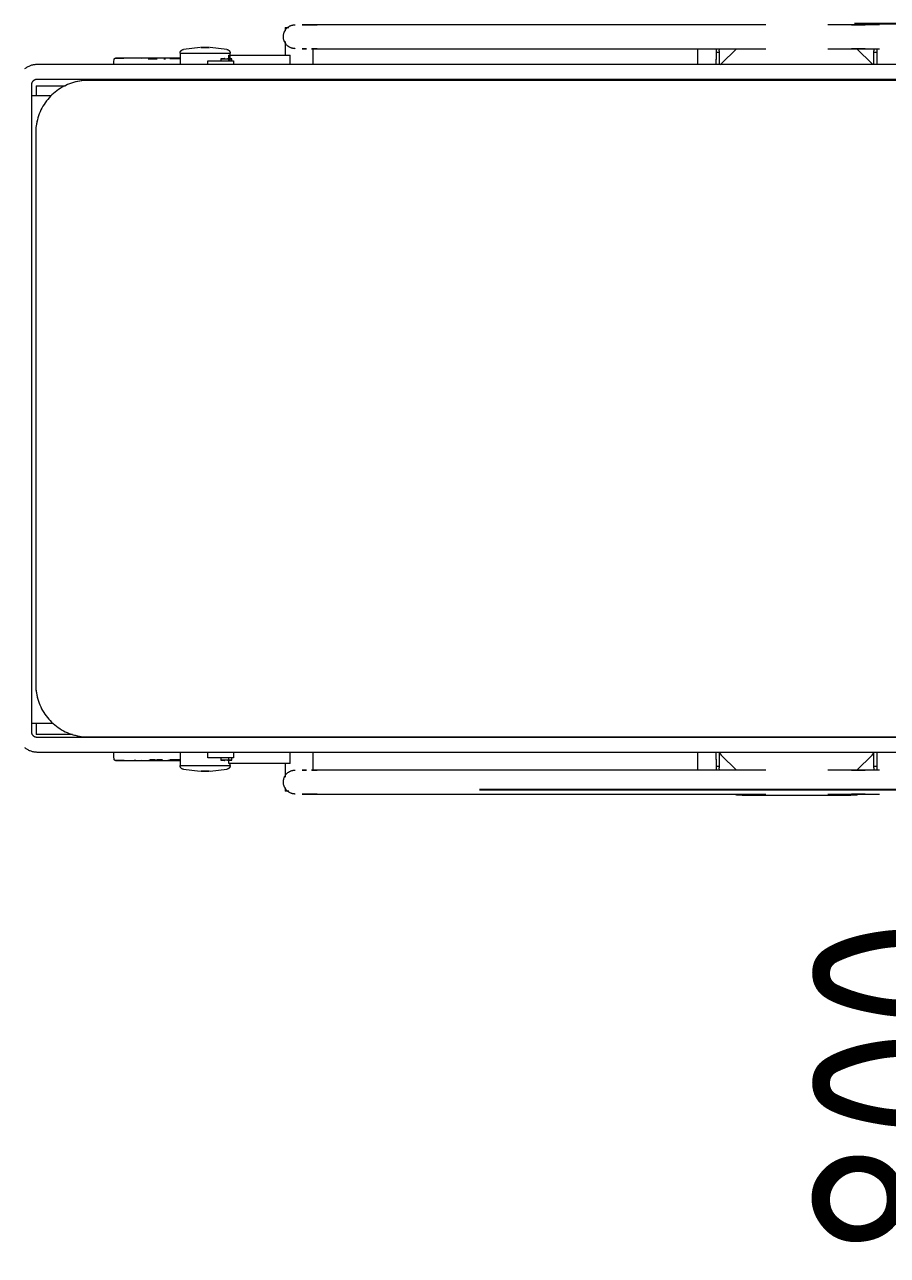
# Model space of a CAD drawing. Header units: millimetres. Extents: x -174154 to -170572, y -111302 to -109817.
# Drawn here: x -171745.95 to -171734.41, y -110599.42 to -110582.96 of the extents above; entities that cross this region are included whole.
import ezdxf

# ---------------------------------------------------------------- set-up
doc = ezdxf.new("R2010")
doc.units = ezdxf.units.MM
doc.linetypes.add('ACAD_ISO02W100', pattern=[15, 12, -3])
doc.layers.get('Defpoints').update_dxf_attribs({"color": 70})
for name, color, linetype, lineweight in [('!Подложка', 252, 'ACAD_ISO02W100', 25), ('Размеры', 7, 'Continuous', 9), ('Специальное оборудование', 7, 'Continuous', 18)]:
    doc.layers.add(name, color=color, linetype=linetype, lineweight=lineweight)
doc.styles.add('GOST Common', font='GOST Common.ttf', dxfattribs={"width": 0.9, "height": 250})
doc.dimstyles.new('ADSK_Проверочный', dxfattribs={"dimscale": 304.8, "dimtxt": 251.4287490705518, "dimasz": 0.4639107611548557, "dimexe": 0.4921259842519685, "dimexo": 0.4921259842519685, "dimgap": 0.1640419947506562, "dimtad": 1, "dimdec": 0, "dimdsep": 46, "dimtxsty": 'GOST Common', "dimblk1": 'OBLIQUE', "dimblk2": 'OBLIQUE', "dimsah": 1, "dimcen": 0.09, "dimazin": 0, "dimtfac": 1, "dimtdec": 4, "dimtix": 1, "dimtmove": 0, "dimatfit": 3, "dimfxl": 1, "dimtvp": 1, "dimtolj": 1, "dimtzin": 0, "dimarcsym": 2})

# ---------------------------------------------------------------- blocks, each defined once
blk = doc.blocks.new('Medical_All_ARJO_Enterprise-8000_Patient-Bed - Citadel-235586-В_АР_ПЭ_02 Этаж')
at = {"layer": 'Специальное оборудование'}
for p, q in [((-784.3059487952733, 510.5919744374369), (-784.3059487952776, 505.7002009607838)), ((-784.2419494709152, 510.5919744374445), (-784.1882436161899, 510.5919744374445)), ((-784.18824361619, 510.5919744374445), (-779.6014472363888, 510.5919744374445)), ((-741.3912284480075, 514.4575834274287), (-761.7204498810215, 514.4575834274287)), ((-761.7204498810215, 514.4575834274287), (-741.3900504403261, 514.4575834274287)), ((-141.6566232634773, 514.4575834274256), (-741.3900504403567, 514.4575834274256)), ((-42.15551620260671, 514.4575834274256), (-58.54771662901626, 514.4575834274256)), ((-8.849179640214588, 514.4575834274287), (-26.90117851167967, 514.4575834274287)), ((-26.70614084069408, 514.4575834274287), (-8.79374724120936, 514.4575834274287)), ((-897.9201035521262, 483.8392138481155), (-920.3982685182555, 481.3771038322815)), ((-891.3935029826055, 483.8392138481172), (-897.045704876135, 483.8392138481172)), ((-897.045704876135, 483.8392138481172), (-891.3935029826055, 483.8392138481172)), ((-891.3935029826055, 483.8392138481172), (-885.741301089076, 483.8392138481172)), ((-885.741301089076, 483.8392138481172), (-891.3935029826055, 483.8392138481172)), ((-862.3887374470205, 481.3771038322815), (-884.8669024131541, 483.8392138481155)), ((-784.3059487952776, 491.843466767156), (-784.3059487952776, 473.7633090515684)), ((-755.8434562922231, 482.4568927288051), (-761.7204498810215, 482.4568927288051)), ((-761.7204498810215, 482.4568927288051), (-755.9088193544021, 482.4568927288051)), ((-748.9340174764756, 482.4568927288051), (-741.3912284480076, 482.4568927288051)), ((-741.3900504403261, 482.4568927288051), (-748.8693771877979, 482.4568927288051)), ((-747.1008585822375, 460.7614294866004), (-747.1008585822375, 482.4568927288036)), ((-741.3900504403567, 482.4568927288036), (-141.6566232634773, 482.4568927288036)), ((-232.3223149980241, 475.2623252897304), (-232.3223149980241, 482.0734604891921)), ((-207.9221117669275, 482.0734604891923), (-207.9221117669275, 475.2623252897307)), ((-203.7400550813053, 479.6497309550338), (-203.7400550813053, 476.428091783063)), ((-180.8029750743967, 482.456892728799), (-201.2260808668493, 462.3709940836144)), ((-58.54771662901626, 482.4568927288036), (-42.15551620260671, 482.4568927288036)), ((-26.90117851167885, 482.4568927288051), (-8.849179640208924, 482.4568927288051)), ((-8.793747241204894, 482.4568927288051), (-26.70614084069401, 482.4568927288051)), ((0.5901870772608074, 462.3709940836137), (-19.8329187152087, 482.4568927288152)), ((3.104161291654634, 476.4280917830716), (3.104161291654634, 479.6497309550338)), ((7.286217977340927, 475.2623252897304), (7.286217977340927, 482.0734604891921)), ((7.47981330050809, 461.22956851988), (-1116.002062768397, 461.2295685198713)), ((-977.0014418856848, 468.7663987074069), (-977.0014418856854, 468.7663987074066)), ((-955.7398731842829, 468.7663987074069), (-967.4172022396127, 468.7663987074069)), ((-967.4172022396133, 468.7663987074066), (-955.7398731842835, 468.7663987074066)), ((-966.4230721944972, 469.6968793869028), (-966.4230721944972, 468.7663987073985)), ((-964.8489469343373, 469.6968793869028), (-962.1148955410517, 469.6968793869028)), ((-955.7241347982268, 468.7663987074066), (-955.7241347982269, 468.7663987074064)), ((-938.4733891487133, 469.6968793869025), (-955.1490452906825, 469.6968793869021)), ((-938.4733891487134, 469.6968793869023), (-954.9018006492552, 469.6968793869021)), ((-944.3950802476483, 468.7663987074066), (-946.6742358120255, 468.7663987074066)), ((-946.6742358120257, 468.7663987074064), (-944.3950802476485, 468.7663987074064)), ((-944.1942771412357, 468.7663987074069), (-946.4440535456629, 468.7663987074069)), ((-946.4440535456636, 468.7663987074066), (-944.1942771412364, 468.7663987074066)), ((-938.4733891487464, 469.6968793869028), (-935.5626166273461, 469.6968793869028)), ((-938.4733891487135, 469.6968793869021), (-924.6072207111755, 469.6968793869021)), ((-924.6072207111754, 469.6968793869025), (-938.4733891487133, 469.6968793869025)), ((-938.4733891487135, 469.6968793869021), (-924.5693274581116, 469.6968793869021)), ((-924.5693274581115, 469.6968793869023), (-938.4733891487134, 469.6968793869023)), ((-924.6072207111754, 468.7663987074069), (-938.4733891487133, 468.7663987074069)), ((-924.5693274581115, 468.7663987074066), (-938.4733891487134, 468.7663987074066)), ((-924.8594389900683, 476.4933884143808), (-924.8594389900683, 460.8720739960061)), ((-924.8594389900368, 476.4933884143836), (-908.1264711041575, 476.4933884143836)), ((-908.1264709933848, 476.4933884143836), (-891.3935032182783, 476.4933884143836)), ((-891.3935029798935, 476.4933884143836), (-874.6605353323991, 476.4933884143836)), ((-887.8918846901086, 466.0040140151984), (-870.2501949968703, 466.0040140151984)), ((-887.8918846901086, 460.8490638161372), (-887.8918846901086, 466.0040140151984)), ((-874.6605349454019, 476.4933884143836), (-862.4111526785169, 476.4933884143836)), ((-870.5431504302259, 468.9841568470038), (-870.5431504302259, 466.0040140151963)), ((-870.5431504301919, 468.9841568470008), (-855.8129009594348, 468.9841568470008)), ((-865.0842602458849, 468.9841568470008), (-870.5431504301919, 468.9841568470008)), ((-870.25019499687, 466.0040140151984), (-853.230321317446, 466.0040140151984)), ((-865.7785543120267, 469.6968793869028), (-865.6889094506569, 469.6968793869028)), ((-862.4111521022844, 476.4933884143836), (-857.9275674465197, 476.4933884143836)), ((-855.8129009594348, 468.9841568470008), (-861.2717911437417, 468.9841568470008)), ((-859.5972496980826, 473.7633090515685), (-815.1241431545966, 473.7633090515685)), ((-859.5972496980825, 466.0040140151972), (-859.5972496980825, 473.7633090515685)), ((-857.9275674465538, 466.0040140151963), (-857.9275674465538, 476.4933884143808)), ((-855.812900959468, 466.0040140151963), (-855.812900959468, 468.9841568470038)), ((-853.1774324314283, 460.8274560629095), (-853.1774324314283, 466.0040140151963)), ((-815.1241431545972, 473.7633090515685), (-809.8814798874056, 473.7633090515685)), ((-809.8814798874051, 473.7633090515685), (-777.7797898087586, 473.7633090515685)), ((-777.779789808759, 460.7805253597081), (-777.779789808759, 473.7633090515685)), ((-232.3223149980244, 472.4277652440405), (-232.3223149980244, 475.2623252897306)), ((-232.3223149980241, 463.2164739659447), (-232.3223149980241, 472.4277652440403)), ((-232.3223149980244, 460.9910493039006), (-232.3223149980244, 463.2164739659449)), ((-203.7400550813053, 477.3417164297149), (-207.9221117669628, 477.3417164297149)), ((-207.9221117669278, 475.2623252897306), (-207.9221117669278, 472.4277652440405)), ((-207.9221117669275, 472.4277652440405), (-207.9221117669275, 467.9815515870342)), ((-207.9221117669278, 462.07721185833), (-207.9221117669278, 468.4081224797379)), ((-203.7400550812759, 476.8009238390796), (-203.7400550812759, 470.4063280069524)), ((-203.7400550812759, 470.4063280069523), (-203.7400550812759, 462.0772118583301)), ((-201.2260808668493, 462.3709940836143), (-202.3925709061558, 461.0008788447277)), ((785.7819392196185, 461.22956851988), (1.733594831299217, 461.22956851988)), ((7.286217977307899, 477.3417164297236), (3.104161291658966, 477.3417164297236)), ((3.104161291688745, 470.4063280069522), (3.104161291688745, 476.8009238390797)), ((3.104161291688745, 462.07721185833), (3.104161291688745, 470.4063280069522)), ((7.286217977340656, 472.4277652440405), (7.286217977340656, 475.2623252897306)), ((7.286217977340927, 463.2164739659447), (7.286217977340927, 472.4277652440403)), ((7.286217977340656, 461.2295685198791), (7.286217977340656, 463.2164739659449)), ((-1123.245149187212, -431.5273510217726), (-1123.245149187208, 434.4726549386943)), ((-1117.320968282535, 432.7499866485527), (-1117.320968282535, 419.4726645946412)), ((-1117.320968282499, 432.7499866485609), (-1104.976325260351, 432.7499866485609)), ((-1116.002062768397, 441.7157413575096), (7.47981330050809, 441.7157413575096)), ((-1104.976325260351, 432.7499866485609), (-1080.48007701035, 432.7499866485609)), ((-1080.48007701035, 432.7499866485609), (-1077.953612265585, 432.7499866485609)), ((-88.81389784000937, 440.0618254533265), (-1047.989697186748, 440.0618254533265)), ((-1004.473384856255, 441.9542605734912), (-1004.473384856255, 440.0618254533265)), ((-924.8594389900683, 441.9542605734912), (-924.8594389900683, 440.0618254533265)), ((-887.8918846901086, 439.783112257267), (-887.8918846901086, 441.9542605734918)), ((-853.1774324314283, 439.7831122572589), (-853.1774324314283, 441.9542605734912)), ((-207.9221117669278, 440.0192542674079), (-207.9221117669278, 442.0296479477686)), ((-203.7400550812759, 442.0268436681424), (-203.7400550812759, 440.0203092367436)), ((1.733594831299217, 441.7157413575096), (785.7819392196185, 441.7157413575096)), ((3.104161291688745, 440.0493635478129), (3.104161291688745, 441.6347776396452)), ((7.286217977340656, 441.6347776396453), (7.286217977340656, 439.9683039231308)), ((-1097.545912405534, 419.4726645946503), (-1123.249280579682, 419.4726645946503)), ((-1117.98969718675, 370.0618254533164), (-1117.98969718675, -368.1182834874675)), ((-1123.24514918718, -419.4726645946502), (-1095.067204302857, -419.4726645946502)), ((-1117.320968282531, -419.4726645946586), (-1117.320968282531, -434.8968863487328)), ((-1104.976325260351, -434.8968863487249), (-1117.320968282499, -434.8968863487249)), ((7.47981330050809, -438.7704374405878), (-1116.002062768401, -438.7704374405878)), ((-1080.48007701035, -434.8968863487249), (-1104.976325260351, -434.8968863487249)), ((-1068.556067498939, -434.8968863487249), (-1080.48007701035, -434.8968863487249)), ((-1047.989697186753, -438.1182834874689), (-88.81389784001371, -438.1182834874689)), ((-887.8918846901078, -439.1509421443287), (-887.8918846901078, -437.7026018587086)), ((-853.1774324314283, -439.1725498975583), (-853.1774324314283, -437.6729026139519)), ((3.104161291658966, -438.3537205085848), (-203.7400550813053, -438.3537205085935)), ((785.7819392196185, -438.7704374405878), (1.733594831299217, -438.7704374405878)), ((-1116.002062768401, -458.2842646029496), (7.47981330050809, -458.2842646029496)), ((-924.8594389900683, -458.0457453869679), (-924.8594389900683, -476.4934019171188)), ((-887.8918846901078, -466.0040140151984), (-887.8918846901078, -458.0457453869657)), ((-853.1774324314283, -466.0040140151963), (-853.1774324314283, -458.0457453869679)), ((-777.779789808759, -473.7633090515685), (-777.779789808759, -458.0457453869718)), ((-747.1008585822418, -482.4568927288122), (-747.1008585822375, -458.0457453869766)), ((-232.3223149980244, -463.2164739659449), (-232.3223149980244, -457.8964823315356)), ((-207.9221117669278, -468.408122479738), (-207.9221117669278, -458.1173545283132)), ((-203.7400550812759, -458.1173545283131), (-203.7400550812759, -470.4063280069522)), ((1.733594831299217, -458.2842646029496), (785.7819392196185, -458.2842646029496)), ((3.104161291688745, -470.4063280069523), (3.104161291688745, -458.290562742515)), ((7.286217977340656, -463.2164739659449), (7.286217977340656, -458.2842646029504)), ((-984.2424296488765, -469.6968793869028), (-986.4691566013737, -469.6968793869028)), ((-977.0014418856739, -468.766398707406), (-977.0014418856745, -468.7663987074064)), ((-966.4230721944972, -468.7663987074072), (-966.4230721944972, -469.6968793869028)), ((-957.9779692888826, -468.766398707406), (-965.2045003848573, -468.766398707406)), ((-965.2045003848579, -468.7663987074064), (-957.9779692888833, -468.7663987074064)), ((-958.6344733660579, -468.7663987074062), (-965.0551173377587, -468.7663987074063)), ((-965.0551173377588, -468.7663987074063), (-958.6344733660582, -468.7663987074063)), ((-961.3702870195477, -469.6968793869028), (-964.1149803147555, -469.6968793869028)), ((-948.5841199638787, -468.766398707406), (-956.2963392429685, -468.766398707406)), ((-948.7968963567272, -468.7663987074062), (-954.9018006492546, -468.7663987074062)), ((-938.4733891487464, -469.6968793869028), (-941.3841616701468, -469.6968793869028)), ((-924.4432083734636, -468.7663987074062), (-938.4733891487134, -468.7663987074062)), ((-924.4705962644282, -468.766398707406), (-938.4733891487133, -468.766398707406)), ((-938.4733891487134, -469.6968793869019), (-938.4733891487136, -469.696879386902)), ((-924.4583754541086, -469.6968793869019), (-938.4733891487134, -469.6968793869019)), ((-938.4733891487133, -469.6968793869016), (-938.473389148714, -469.696879386902)), ((-924.4870451771308, -469.6968793869016), (-938.4733891487133, -469.6968793869016)), ((-924.8594387543641, -476.4934019171154), (-921.5452694999507, -476.4934019171154)), ((-921.5452692481808, -476.4934019171154), (-917.5582253283445, -476.4934019171153)), ((-917.5582251592182, -476.4934019171153), (-912.2591727474351, -476.4934019171153)), ((-912.2591726459552, -476.4934019171153), (-891.3935029826058, -476.4934019171153)), ((-891.3935029826055, -476.4934019212277), (-857.9275672109187, -476.4934019212278)), ((-870.2501949968703, -466.0040140151984), (-887.8918846901086, -466.0040140151984)), ((-870.5431504302259, -466.0040140151963), (-870.5431504302259, -468.9841568470038)), ((-870.5431504301919, -468.9841568470008), (-865.084260245885, -468.9841568470008)), ((-855.8129009594348, -468.9841568470008), (-870.5431504301919, -468.9841568470008)), ((-853.230321317446, -466.0040140151984), (-870.2501949968699, -466.0040140151984)), ((-865.7785543120224, -469.6968793869028), (-865.6889094506569, -469.6968793869028)), ((-861.2717911437419, -468.9841568470008), (-855.8129009594348, -468.9841568470008)), ((-859.5972496980828, -473.7633090515685), (-859.5972496980828, -466.0040140151972)), ((-815.1241431545966, -473.7633090515685), (-859.5972496980826, -473.7633090515685)), ((-857.927567210847, -476.4934019171154), (-859.067891319732, -476.4934019171154)), ((-857.9275674465538, -476.4934019171188), (-857.9275674465538, -473.7633090515684)), ((-855.812900959468, -468.9841568470038), (-855.812900959468, -466.0040140151963)), ((-809.8814798874051, -473.7633090515685), (-815.1241431545966, -473.7633090515685)), ((-777.7797898087587, -473.7633090515685), (-809.8814798874051, -473.7633090515685)), ((-784.3059487952776, -473.7633090515684), (-784.3059487952776, -491.8434667671646)), ((-232.3223149980241, -472.4277652440405), (-232.3223149980241, -463.2164739659448)), ((-232.3223149980244, -475.2623252897306), (-232.3223149980244, -472.4277652440405)), ((-232.3223149980241, -482.0734604891923), (-232.3223149980241, -475.2623252897307)), ((-207.9221117669275, -467.9815515870341), (-207.9221117669275, -472.4277652440403)), ((-207.9221117669278, -472.4277652440405), (-207.9221117669278, -475.2623252897306)), ((-207.9221117669275, -475.2623252897304), (-207.9221117669275, -482.0734604891921)), ((-207.9221117669628, -477.3417164297322), (-203.7400550813053, -477.3417164297322)), ((-203.7400550812759, -470.4063280069522), (-203.7400550812759, -476.8009238390797)), ((-203.7400550813096, -476.4280917830803), (-203.7400550813096, -479.6497309550425)), ((-201.2260808668493, -462.3709940836144), (-180.8029750743882, -482.4568927288073)), ((-19.8329187152039, -482.4568927288105), (0.5901870772608074, -462.3709940836137)), ((3.104161291688745, -476.8009238390796), (3.104161291688745, -470.4063280069524)), ((3.104161291654634, -479.6497309550338), (3.104161291654634, -476.4280917830716)), ((3.104161291658966, -477.3417164297322), (7.286217977307899, -477.3417164297322)), ((7.286217977340927, -472.4277652440405), (7.286217977340927, -463.2164739659448)), ((7.286217977340656, -475.2623252897306), (7.286217977340656, -472.4277652440405)), ((7.286217977340927, -482.0734604891923), (7.286217977340927, -475.2623252897307)), ((-920.3982685182598, -481.3771038322815), (-897.9201035521262, -483.8392138481242)), ((-891.3935029826055, -483.8392138481172), (-897.0457048761352, -483.8392138481172)), ((-897.0457048761352, -483.8392138481172), (-891.3935029826055, -483.8392138481172)), ((-891.3935029826055, -483.8392138481172), (-885.7413010890757, -483.8392138481172)), ((-885.7413010890757, -483.8392138481172), (-891.3935029826055, -483.8392138481172)), ((-884.8669024131541, -483.8392138481242), (-862.3887374470205, -481.3771038322815)), ((-755.908819354402, -482.4568927288051), (-761.7204498810215, -482.4568927288051)), ((-761.7204498810215, -482.4568927288051), (-755.8434562922189, -482.4568927288051)), ((-741.3912284480074, -482.4568927288051), (-748.9340174764731, -482.4568927288051)), ((-748.8693771877938, -482.4568927288051), (-741.3900504403219, -482.4568927288051)), ((-141.6566232634773, -482.4568927288122), (-741.3900504403567, -482.4568927288122)), ((-42.15551620260671, -482.4568927288122), (-58.54771662901626, -482.4568927288122)), ((-8.849179640212515, -482.4568927288051), (-26.90117851167834, -482.4568927288051)), ((-26.70614084069408, -482.4568927288051), (-8.793747241209225, -482.4568927288051)), ((-784.3059487952776, -505.7002009607838), (-784.3059487952776, -510.5919744374543)), ((-784.1882436161899, -510.5919744374445), (-784.2419494709152, -510.5919744374445)), ((-779.6014472363887, -510.5919744374445), (-784.18824361619, -510.5919744374445)), ((-741.3900504403219, -514.4575834274287), (-761.7204498810215, -514.4575834274287)), ((-761.7204498810215, -514.4575834274287), (-741.3912284480033, -514.4575834274287)), ((-741.3900504403567, -514.4575834274256), (-141.6566232634773, -514.4575834274256)), ((-177.583756780616, -515.9550463456553), (-180.3008005576133, -515.9550463456553)), ((-172.9221117669278, -515.9550463456553), (-177.5837567806161, -515.9550463456553)), ((-172.9221117669278, -514.8064161324413), (-172.9221117669278, -515.9550463456552)), ((-172.9221117669578, -515.9550463456633), (-27.71378202269281, -515.9550463456546)), ((-58.54771662901626, -514.4575834274256), (-42.15551620260671, -514.4575834274256)), ((-27.71378202266032, -515.9550463456552), (-27.71378202266032, -514.8064161324413)), ((-23.05213700897236, -515.9550463456553), (-27.71378202266041, -515.9550463456553)), ((-26.90117851168429, -514.4575834274287), (-8.849179640214626, -514.4575834274287)), ((-8.793747241209225, -514.4575834274287), (-26.70614084069827, -514.4575834274287)), ((-20.33509323197536, -515.9550463456553), (-23.05213700897238, -515.9550463456553))]:
    blk.add_line(p, q, dxfattribs=at)
at = {"layer": 'Специальное оборудование', "flags": 128}
for points in [[(-770.7531145745531, 482.4568927288036), (-771.392957731825, 482.4696912984672), (-772.0317772765436, 482.5080665324938), (-772.6685512337017, 482.5719570386758), (-773.3022609008123, 482.6612606058345), (-773.9318924775879, 482.7758343673333), (-774.5564386878256, 482.9154950295798), (-775.1749003908117, 483.0800191653008), (-775.7862881797514, 483.2691435709928), (-776.3896239646169, 483.4825656879401), (-776.9839425368474, 483.7199440862832), (-777.5682931135088, 483.9808990112334), (-778.141740858332, 484.2650129905622), (-778.7033683772653, 484.5718315025215), (-779.2522771860756, 484.9008637029245), (-779.7875891477634, 485.2515832104757), (-780.3084478773833, 485.6234289487471), (-780.8140201120842, 486.0158060438929), (-781.3034970441391, 486.4280867762729), (-781.7760956148684, 486.8596115846432), (-782.2310597673737, 487.3096901213792), (-782.6676616560744, 487.7776023568275), (-783.0852028110761, 488.262599731225), (-783.4830152556067, 488.763906352246), (-783.8604625746117, 489.2807202362278), (-784.2169409329005, 489.812214591195), (-784.5518800411502, 490.3575391395689), (-784.8647440682303, 490.9158214784041), (-785.155032498443, 491.4861684750575), (-785.4222809322218, 492.0676676959748), (-785.6660618290865, 492.6593888664908), (-785.8859851915988, 493.2603853589226), (-786.0816991892938, 493.8696957071026), (-786.2528907215365, 494.4863451444565), (-786.3992859183829, 495.1093471634189), (-786.5206505787552, 495.7377050936731), (-786.6167905450753, 496.3704136965645), (-786.6875520139175, 497.006460773306), (-786.7328217820229, 497.6448287842449), (-786.7525274274155, 498.2844964767505), (-786.7466374252732, 498.9244405189746), (-786.7151611983376, 499.5636371369475), (-786.6581491018533, 500.2010637524443), (-786.5756923430246, 500.8357006188774), (-786.4679228350705, 501.4665324526048), (-786.3350129862131, 502.092550057292), (-786.1771754238544, 502.7127519383021), (-785.9946626544294, 503.3261459049315), (-785.787766659433, 503.9317506576687), (-785.556818428322, 504.528597358126), (-785.3021874290025, 505.1157311788907), (-785.0242810167483, 505.6922128310957), (-784.723543782541, 506.2571200670754), (-784.400456841803, 506.809549155759), (-784.0555370647179, 507.3486163284362), (-783.6893362493443, 507.8734591926535), (-783.3024402388663, 508.3832381117689), (-782.8954679843731, 508.8771375482702), (-782.4690705546583, 509.3543673684051), (-782.0239300946449, 509.8141641062767), (-781.5607587341158, 510.2557921851875), (-781.0802974484325, 510.6785450944132), (-780.5833148731691, 511.0817465194904), (-780.0706060744251, 511.4647514241395), (-779.5429912769072, 511.82694708222), (-779.0013145517369, 512.1677540579591), (-778.4464424661284, 512.4866271328766), (-777.8792626970451, 512.7830561780834), (-777.3006826111374, 513.0565669703459), (-776.7116278131018, 513.3067219507356), (-776.1130406649695, 513.533120924645), (-775.5058787784857, 513.735401702023), (-774.891113483144, 513.9132406767689), (-774.269728272271, 514.0663533444642), (-773.6427172296557, 514.1944947574978), (-773.0110834392073, 514.2974599169505), (-772.37583738025, 514.3750841005226), (-771.7379953109628, 514.4272431260858), (-771.0985776425972, 514.4538535503334), (-770.7531145745531, 514.4575834274256)], [(10.51429136053446, 514.4575834274256), (7.310514254665316, 514.4575834274256), (4.118442960205584, 514.4575834274256), (0.9431841102854719, 514.4575834274256), (-2.210182558292206, 514.4575834274256), (-5.336612331523691, 514.4575834274256), (-8.431103588726364, 514.4575834274256), (-11.48870580400424, 514.4575834274256), (-14.5045274660609, 514.4575834274256), (-17.47374390358652, 514.4575834274256), (-20.39160500367914, 514.4575834274256), (-23.25344281102069, 514.4575834274256), (-26.05467899561464, 514.4575834274256), (-28.79083217712162, 514.4575834274256), (-31.45752509414151, 514.4575834274256), (-34.05049160686833, 514.4575834274256), (-36.56558352202053, 514.4575834274256), (-38.99877722905793, 514.4575834274256), (-41.34618013710347, 514.4575834274256), (-42.15551620260239, 514.4575834274256)], [(-924.8594389900683, 476.4933884143895), (-924.8519511217079, 476.6932348523781), (-924.8364775168477, 476.8926219996633), (-924.8130429299558, 477.0912308793494), (-924.7816848513694, 477.2887437595867), (-924.7424534473295, 477.4848446618953), (-924.6954114797104, 477.6792198666734), (-924.6406342056247, 477.8715584150673), (-924.5782092570306, 478.061552606406), (-924.5082365005261, 478.248898490533), (-924.4308278775959, 478.4332963539878), (-924.3461072255141, 478.6144511995169), (-924.25421007927, 478.7920732180391), (-924.1552834546792, 478.9658782521992), (-924.0494856132401, 479.1355882510164), (-923.9369858089349, 479.3009317147003), (-923.8179640174465, 479.4616441289754), (-923.6926106482555, 479.6174683882661), (-923.561126240016, 479.768155207004), (-923.423721139716, 479.9134635184005), (-923.2806151662246, 480.0531608601894), (-923.1320372585568, 480.1870237463976), (-922.9782251096816, 480.3148380249769), (-922.8194247862149, 480.4363992203362), (-922.6558903348059, 480.5515128605151), (-922.4878833756896, 480.6599947882262), (-922.3156726841587, 480.7616714555169), (-922.1395337605868, 480.8563802014417), (-921.9597483896719, 480.9439695121849), (-921.7766041896601, 481.0242992635531), (-921.5903941522054, 481.0972409450595), (-921.4014161736388, 481.162677865591), (-921.2099725784173, 481.220505340016), (-921.0163696354493, 481.2706308567259), (-920.8209170681497, 481.3129742255982), (-920.6239275589242, 481.3474677062422), (-920.4257162489753, 481.3740561164768), (-920.3982685182727, 481.3771038322815)], [(-862.3887374470032, 481.3771038322815), (-862.1903823056698, 481.3516106006737), (-861.9932052846468, 481.3182056709033), (-861.797521825113, 481.2769424837364), (-861.6036449788572, 481.2278870514465), (-861.4118849074744, 481.1711178522729), (-861.2225483861697, 481.1067257048353), (-861.0359383129945, 481.034813622812), (-860.8523532242506, 480.9554966502234), (-860.6720868169234, 480.8689016772752), (-860.4954274788053, 480.7751672374635), (-860.3226578271499, 480.6744432858992), (-860.1540542565499, 480.5668909594052), (-859.9898864967543, 480.4526823187852), (-859.8304171811457, 480.3320000734897), (-859.6759014266231, 480.2050372893461), (-859.5265864254253, 480.0719970797589), (-859.3827110497031, 479.93309228066), (-859.2445054693706, 479.7885451101062), (-859.1121907838657, 479.6385868127271), (-858.9859786684685, 479.4834572898173), (-858.8660710356322, 479.3234047155249), (-858.7526597119939, 479.1586851398122), (-858.645926131478, 478.9895620788714), (-858.5460410450432, 478.8163060935261), (-858.4531642475283, 478.6391943563784), (-858.3674443219865, 478.4585102084491), (-858.2890184020137, 478.2745427058107), (-858.218011952355, 478.0875861572301), (-858.1545385681852, 477.8979396532852), (-858.0986997933768, 477.7059065879631), (-858.050584958053, 477.5117941731806), (-858.0102710356883, 477.3159129473966), (-857.9778225199603, 477.118576278792), (-857.9532913215788, 476.9200998639202), (-857.936716685221, 476.7208012227353), (-857.9281251267638, 476.5209991905288), (-857.9275669752077, 476.4933884143808)], [(-42.15551620260671, 482.4568927288036), (-39.83937586099218, 482.4568927288036), (-37.43609994189919, 482.4568927288036), (-34.94953317411441, 482.4568927288036), (-32.38365353403477, 482.4568927288036), (-29.74256588171797, 482.4568927288036), (-27.03049539401666, 482.4568927288036), (-24.2517808051573, 482.4568927288036), (-21.41086746572205, 482.4568927288036), (-18.51230023103157, 482.4568927288036), (-15.56071619032893, 482.4568927288036), (-12.56083724844243, 482.4568927288036), (-9.517462571734848, 482.4568927288036), (-6.43546091047582, 482.4568927288036), (-3.319762809856582, 482.4568927288036), (-0.1753527222038656, 482.4568927288036), (2.992738967119362, 482.4568927288036), (6.179443987235891, 482.4568927288036), (9.379664289903815, 482.4568927288036), (10.51429136053013, 482.4568927288036)], [(-1116.002062768397, 461.2295685198713), (-1117.072053927397, 461.2081658429275), (-1118.140333328796, 461.1439920518088), (-1119.205191953441, 461.0371498108781), (-1120.264926254679, 460.8878100449596), (-1121.317840883714, 460.6962116657978), (-1122.362251401725, 460.462661189927), (-1123.396486974696, 460.1875322482968), (-1124.418893046331, 459.8712649885209), (-1125.427833985015, 459.5143653707449), (-1126.421695700477, 459.1174043582248), (-1127.398888225983, 458.6810170038981), (-1128.357848261947, 458.2059014344469), (-1129.29704167689, 457.6928177334196), (-1130.214965961682, 457.1425867252927), (-1131.110152633293, 456.5560886623082), (-1131.981169584007, 455.9342618162349), (-1132.826623372508, 455.2781009773937)], [(-1013.448470780575, 460.9272155815187), (-1013.47281862536, 462.4394182025862), (-1013.401127590022, 465.438412096104), (-1013.256322613611, 467.8489315748463)], [(-1013.256322613611, 467.8489315748463), (-1013.248646991229, 467.9285571456988), (-1013.237793334968, 468.0078120815573), (-1013.223779008357, 468.0865695914239), (-1013.206626431333, 468.1647036801131), (-1013.186363044353, 468.2420893497167), (-1013.163021264524, 468.3186027996827), (-1013.136638433703, 468.3941216248247), (-1013.107256758798, 468.4685250111125), (-1013.074923244222, 468.5416939290201), (-1013.039689616701, 468.6135113238768), (-1013.001612242517, 468.6838623031684), (-1012.960752037349, 468.7526343203472), (-1012.917174368811, 468.8197173548307), (-1012.870948951878, 468.8850040881106), (-1012.822149737347, 468.9483900753131), (-1012.770854793562, 469.0097739123856), (-1012.717146181481, 469.0690573982924), (-1012.66110982344, 469.1261456920909), (-1012.602835365642, 469.1809474646982), (-1012.5424160348, 469.2333750449653), (-1012.479948488951, 469.2833445599469), (-1012.415532662839, 469.3307760690824), (-1012.349271608052, 469.375593692069), (-1012.281271328134, 469.4177257302729), (-1012.211640609029, 469.4571047814354), (-1012.140490845042, 469.4936678474481), (-1012.067935860611, 469.527356435216), (-1011.994091728234, 469.5581166501994), (-1011.919076582767, 469.5858992825932), (-1011.84301043244, 469.6106598861162), (-1011.766014966882, 469.6323588491161), (-1011.688213362391, 469.6509614578355), (-1011.609730084952, 469.6664379521058), (-1011.530690691067, 469.6787635728109), (-1011.451221626892, 469.6879186015989), (-1011.371450025993, 469.6938883923801), (-1011.291503505906, 469.6966633947513), (-1011.262110956803, 469.6968793869028)], [(-938.4733891487464, 469.6968793869028), (-941.3841616701468, 469.6968793869028), (-944.2902775764469, 469.6968793869028), (-947.1870877021307, 469.6968793869028), (-950.0699577689484, 469.6968793869028), (-952.9342757997829, 469.6968793869028), (-955.7754594967961, 469.6968793869028), (-958.5889635721616, 469.6968793869028), (-961.3702870195477, 469.6968793869028), (-964.1149803147555, 469.6968793869028), (-966.8186525340063, 469.6968793869028), (-969.4769783785094, 469.6968793869028), (-972.0857050939915, 469.6968793869028), (-974.6406592742039, 469.6968793869028), (-977.1377535374871, 469.6968793869028), (-979.5729930657113, 469.6968793869028), (-981.9424819951159, 469.6968793869028), (-984.2424296488722, 469.6968793869028), (-986.4691566013737, 469.6968793869028), (-988.6191005645023, 469.6968793869028), (-990.6888220865457, 469.6968793869028), (-992.6750100545876, 469.6968793869028), (-994.5744869915775, 469.6968793869028), (-996.3842141396121, 469.6968793869028), (-998.1012963213115, 469.6968793869028), (-999.7229865714797, 469.6968793869028), (-1001.246690531653, 469.6968793869028), (-1002.669970600535, 469.6968793869028), (-1003.990549833642, 469.6968793869028), (-1005.206315585892, 469.6968793869028), (-1006.315322891449, 469.6968793869028), (-1007.315797575186, 469.6968793869028), (-1008.206139091041, 469.6968793869028), (-1008.984923082518, 469.6968793869028), (-1009.650903661356, 469.6968793869028), (-1010.203015400702, 469.6968793869028), (-1010.640375039546, 469.6968793869028), (-1010.962282895771, 469.6968793869028), (-1011.168223985466, 469.6968793869028), (-1011.257868846836, 469.6968793869028), (-1011.262110956803, 469.6968793869028)], [(-1011.262110956803, 469.6968793869028), (-1011.203887743075, 469.6968793869028), (-1011.029311246603, 469.6968793869028), (-1010.738660752546, 469.6968793869028), (-1010.332401239698, 469.6968793869028), (-1009.811182636604, 469.6968793869028), (-1009.175838781851, 469.6968793869028), (-1008.427386090068, 469.6968793869028), (-1007.567021925905, 469.6968793869028), (-1006.596122688483, 469.6968793869028), (-1005.516241609474, 469.6968793869028), (-1004.329106268239, 469.6968793869028), (-1003.036615828087, 469.6968793869028), (-1001.640837998, 469.6968793869028), (-1000.144005724755, 469.6968793869028)], [(-924.8594389900683, 469.6968793869028), (-926.1016980676707, 469.6968793869028), (-928.9800140962291, 469.6968793869028), (-931.8735174997283, 469.6968793869028), (-934.7775792899711, 469.6968793869028), (-937.6875535875837, 469.6968793869028), (-938.4733891487464, 469.6968793869028)], [(-865.6046886723143, 469.6952796002242), (-865.5248379527504, 469.690482799506), (-865.4452429261102, 469.682496658603)], [(-1123.245149187212, 434.4726549386943), (-1123.239355490633, 434.7623011420354), (-1123.221983669568, 435.0514839732428), (-1123.193061515234, 435.3397408014707), (-1123.152635296897, 435.6266104772957), (-1123.100769687896, 435.9116340704101), (-1123.037547662127, 436.194355603883), (-1122.963070361352, 436.4743227835715), (-1122.877456933371, 436.7510877217009), (-1122.780844341389, 437.0242076534284), (-1122.673387144958, 437.2932456451071), (-1122.555257252667, 437.557771293351), (-1122.426643647136, 437.8173614135471), (-1122.287752082704, 438.0716007168822), (-1122.13880475625, 438.3200824747115), (-1121.980039951713, 438.5624091692231), (-1121.811711658919, 438.7981931294023), (-1121.634089167222, 439.0270571512102), (-1121.447456634725, 439.2486351010276), (-1121.252112633661, 439.4625725013986), (-1121.04836967277, 439.6685270981419), (-1120.836553697311, 439.8661694078129), (-1120.617003567674, 440.0551832448963), (-1120.390070517225, 440.2352662275651), (-1120.156117590441, 440.4061302614626), (-1119.915519062086, 440.5675020005789), (-1119.668659838491, 440.719123284574), (-1119.41593484175, 440.8607515517045), (-1119.157748377943, 440.9921602269932), (-1118.894513490338, 441.113139084565), (-1118.626651298598, 441.2234945840627), (-1118.354590325099, 441.3230501802441), (-1118.078765809347, 441.4116466053669), (-1117.799619011745, 441.4891421240613), (-1117.517596507606, 441.5554127600307), (-1117.233149472784, 441.6103524943978), (-1116.946732961848, 441.653873435299), (-1116.658805180128, 441.6859059585187), (-1116.369826750642, 441.7063988188517), (-1116.080259977238, 441.7153192320968), (-1116.002062768397, 441.7157413575096)], [(-1047.989697186748, 440.0618254533265), (-1050.788950579814, 440.0058329196025), (-1053.583725764592, 439.8379448945076), (-1056.369551696973, 439.5584299630918), (-1059.141971649748, 439.1677352896186), (-1061.896550342405, 438.6664859022143), (-1064.628881036648, 438.0554836929743), (-1067.334592586238, 437.3357061350862), (-1070.009356429876, 436.5083047190918), (-1072.648893516005, 435.5746031107738), (-1075.248981148352, 434.5360950335187), (-1077.805459741372, 433.3944418787146), (-1080.314239474652, 432.1514700478667), (-1082.77130683581, 430.8091680307537), (-1085.172731041214, 429.3696832242582), (-1087.514670324403, 427.8353184970012), (-1089.793378082117, 426.2085285052207), (-1092.005208868044, 424.4919157658789), (-1094.146624224754, 422.6882264931858), (-1096.214198344487, 420.8003462051821), (-1098.204623549719, 418.8312951076235), (-1100.114715584707, 416.7842232622107), (-1101.941418709675, 414.66240554722), (-1103.681810589294, 412.4692364183582), (-1105.333106967817, 410.2082244783923), (-1106.892666123302, 407.8829868640854), (-1108.357993093784, 405.4972434596068), (-1109.726743668695, 403.0548109454832), (-1110.996728139101, 400.5595966926928), (-1112.165914800774, 398.0155925117583), (-1113.232433204457, 395.4268682666808), (-1114.194577148221, 392.7975653640323), (-1115.050807406997, 390.1318901275503), (-1115.799754195033, 387.4341070689848), (-1116.440219357222, 384.7085320657233), (-1116.971178285942, 381.9595254563349), (-1117.391781560168, 379.1914850649918), (-1117.701356304387, 376.4088391658208), (-1117.899407265043, 373.6160393986748), (-1117.985617602847, 370.8175536474011), (-1117.98969718675, 370.0618254533164)], [(42.34250752890325, 440.0618254533265), (27.82746932514156, 440.0618254533265), (13.12582981607591, 440.0618254533265), (-1.738891511257714, 440.0618254533265), (-16.7429142737016, 440.0618254533265), (-31.86223523553288, 440.0618254533265), (-47.07266670849119, 440.0618254533265), (-62.3498752469441, 440.0618254533265), (-77.66942057617634, 440.0618254533265), (-88.81389784000937, 440.0618254533265)], [(-1117.98969718675, -368.1182834874675), (-1117.933704653017, -370.9175368805377), (-1117.765816627931, -373.7123120653155), (-1117.486301696519, -376.4981379976968), (-1117.095607023042, -379.2705579504672), (-1116.594357635638, -382.025136643124), (-1115.983355426389, -384.7574673373677), (-1115.263577868505, -387.4631788869568), (-1114.436176452519, -390.1379427305952), (-1113.502474844206, -392.7774798167287), (-1112.463966766951, -395.3775674490759), (-1111.322313612146, -397.9340460420908), (-1110.079341781299, -400.4428257753713), (-1108.737039764186, -402.8998931365334), (-1107.29755495769, -405.3013173419286), (-1105.763190230424, -407.6432566251223), (-1104.136400238648, -409.9219643828401), (-1102.419787499315, -412.1337951687674), (-1100.616098226613, -414.2752105254733), (-1098.728217938614, -416.3427846452153), (-1096.759166841051, -418.333209850443), (-1094.712094995643, -420.243301885431), (-1092.590277280652, -422.0700050103987), (-1090.39710815179, -423.8103968900136), (-1088.136096211824, -425.461693268545), (-1085.810858597522, -427.0212524240254), (-1083.425115193043, -428.4865793945077), (-1080.982682678911, -429.8553299694184), (-1078.48746842612, -431.1253144398204), (-1075.94346424519, -432.2945011014978), (-1073.354740000117, -433.3610195051762), (-1070.725437097464, -434.3231634489357), (-1068.059761860987, -435.1793937077204), (-1065.361978802417, -435.9283404957345), (-1062.636403799151, -436.5688056579322), (-1059.887397189767, -437.0997645866485), (-1057.119356798419, -437.5203678608784), (-1054.336710899253, -437.829942605102), (-1051.543911132102, -438.0279935657583), (-1048.745425380829, -438.1142039035659), (-1047.989697186753, -438.1182834874689)], [(-1133.050260871872, -452.1499445981235), (-1132.211940345445, -452.8151948141349), (-1131.347687472822, -453.4463890212387), (-1130.458884874225, -454.0425174433505), (-1129.546954444219, -454.6026264021704), (-1128.613355076954, -455.1258198428471), (-1127.659580332259, -455.6112607674694), (-1126.68715604627, -456.058172574139), (-1125.697637890403, -456.4658402992794), (-1124.692608882616, -456.8336117615158), (-1123.673676854931, -457.1608986049357), (-1122.64247188123, -457.4471772404291), (-1121.600643669498, -457.6919896832392), (-1120.54985892262, -457.894944285673), (-1119.491798672045, -458.0557163636833), (-1118.428155588454, -458.1740487162288), (-1117.360631273895, -458.2497520367811), (-1116.290933539536, -458.2827052161811), (-1116.002062768401, -458.2842646029496)], [(-1116.002062768401, -438.7704374405878), (-1116.291708971743, -438.7646437440133), (-1116.58089180295, -438.747271922948), (-1116.869148631178, -438.7183497686049), (-1117.156018306998, -438.6779235502767), (-1117.441041900117, -438.6260579412756), (-1117.72376343359, -438.5628359154985), (-1118.003730613274, -438.4883586147363), (-1118.280495551408, -438.4027451867467), (-1118.553615483131, -438.3061325947645), (-1118.82265347481, -438.1986753983384), (-1119.087179123054, -438.0805455060469), (-1119.346769243254, -437.9519319005112), (-1119.601008546594, -437.8130403360843), (-1119.849490304419, -437.6640930096252), (-1120.09181699893, -437.5053282050926), (-1120.327600959109, -437.3369999122896), (-1120.556464980913, -437.1593774205978), (-1120.77804293073, -436.9727448881001), (-1120.99198033111, -436.777400887036), (-1121.197934927845, -436.5736579261455), (-1121.39557723752, -436.3618419506868), (-1121.584591074603, -436.1422918210578), (-1121.764674057268, -435.9153587706003), (-1121.935538091165, -435.6814058438084), (-1122.096909830286, -435.4408073154611), (-1122.248531114277, -435.1939480918663), (-1122.390159381412, -434.9412230951166), (-1122.521568056696, -434.6830366313185), (-1122.642546914272, -434.4198017437048), (-1122.75290241377, -434.1519395519732), (-1122.852458009947, -433.8798785784745), (-1122.94105443507, -433.6040540627227), (-1123.018549953768, -433.3249072651205), (-1123.084820589738, -433.0428847609816), (-1123.139760324105, -432.7584377261591), (-1123.183281265006, -432.4720212152234), (-1123.215313788226, -432.1840934335074), (-1123.235806648559, -431.895115004022), (-1123.244727061799, -431.6055482306135), (-1123.245149187212, -431.5273510217726)], [(-88.81389784001371, -438.1182834874689), (-73.47896091490982, -438.1182834874689), (-58.16855661760233, -438.1182834874689), (-42.90717832892352, -438.1182834874689), (-27.71924099855779, -438.1182834874689), (-12.62904208630581, -438.1182834874689), (2.339277308643875, -438.1182834874689), (17.16177106832695, -438.1182834874689), (31.81472636469771, -438.1182834874689), (42.34250752890758, -438.1182834874689)], [(-1013.256322613611, -467.8489315748463), (-1013.424524546479, -464.8538001774439), (-1013.47281862536, -461.854338282397), (-1013.401127590022, -458.8553443888878)], [(-203.4540217201565, -458.8593558157166), (-202.6060355797505, -460.6807588793329), (-201.2260808668493, -462.3709940836143)], [(0.5901870772607102, -462.3709940836138), (1.97014179016179, -460.6807588793323), (2.818127930567785, -458.8593558157161)], [(-1011.262110956803, -469.6968793869028), (-1011.342089625174, -469.6952796002242), (-1011.421940344742, -469.690482799506), (-1011.501535371378, -469.6824966586116), (-1011.580747370035, -469.6713339536493), (-1011.659449618394, -469.6570125425794), (-1011.737516209657, -469.6395553366092), (-1011.814822253932, -469.6189902635233), (-1011.891244078035, -469.5953502230685), (-1011.966659423355, -469.5686730342582), (-1012.040947641422, -469.5390013749043), (-1012.113989886932, -469.5063827133365), (-1012.185669307888, -469.4708692324626), (-1012.255871232494, -469.4325177462579), (-1012.324483352646, -469.3913896089257), (-1012.391395903595, -469.3475506167204), (-1012.45650183953, -469.3010709026663), (-1012.51969700484, -469.2520248243991), (-1012.580880300746, -469.2004908451803), (-1012.639953847022, -469.1465514083797), (-1012.696823138602, -469.0902928055997), (-1012.751397196744, -469.0318050385882), (-1012.803588714602, -468.9711816752948), (-1012.853314196878, -468.9085197001932), (-1012.900494093402, -468.8439193590493), (-1012.945052926418, -468.7774839986403), (-1012.986919411292, -468.7093199013613), (-1013.026026570575, -468.6395361152502), (-1013.062311841155, -468.5682442794551), (-1013.095717174346, -468.4955584457178), (-1013.126189128739, -468.4215948958538), (-1013.153678955702, -468.3464719557851), (-1013.17814267738, -468.2703098061686), (-1013.19954115704, -468.1932302902088), (-1013.217840161674, -468.1153567186898), (-1013.23301041678, -468.0368136727026), (-1013.245027653187, -467.9577268043718), (-1013.25387264588, -467.8782226358322), (-1013.256322613611, -467.8489315748463)], [(-999.7229865714797, -469.6968793869028), (-1001.246690531658, -469.6968793869028), (-1002.669970600539, -469.6968793869028), (-1003.990549833642, -469.6968793869028), (-1005.206315585896, -469.6968793869028), (-1006.315322891449, -469.6968793869028), (-1007.31579757519, -469.6968793869028), (-1008.206139091045, -469.6968793869028), (-1008.984923082523, -469.6968793869028), (-1009.65090366136, -469.6968793869028), (-1010.203015400702, -469.6968793869028), (-1010.64037503955, -469.6968793869028), (-1010.962282895771, -469.6968793869028), (-1011.16822398547, -469.6968793869028), (-1011.257868846836, -469.6968793869028), (-1011.262110956803, -469.6968793869028)], [(-1011.262110956803, -469.6968793869028), (-1011.203887743071, -469.6968793869028), (-1011.029311246603, -469.6968793869028), (-1010.73866075255, -469.6968793869028), (-1010.332401239698, -469.6968793869028), (-1009.811182636604, -469.6968793869028), (-1009.175838781855, -469.6968793869028), (-1008.427386090068, -469.6968793869028), (-1007.567021925905, -469.6968793869028), (-1006.596122688483, -469.6968793869028), (-1005.516241609474, -469.6968793869028), (-1004.329106268243, -469.6968793869028), (-1003.036615828087, -469.6968793869028), (-1001.640837998, -469.6968793869028), (-1000.144005724755, -469.6968793869028), (-998.5485136206903, -469.6968793869028), (-996.8569141328072, -469.6968793869028), (-995.0719134594423, -469.6968793869028), (-993.1963672208869, -469.6968793869028), (-991.2332758910264, -469.6968793869028), (-989.1857799972237, -469.6968793869028), (-987.0571550961281, -469.6968793869028), (-984.8508065335035, -469.6968793869028), (-982.5702639963843, -469.6968793869028), (-980.219175866335, -469.6968793869028), (-977.8013033828355, -469.6968793869028), (-975.3205146260653, -469.6968793869028), (-972.7807783288337, -469.6968793869028), (-970.186157527435, -469.6968793869028), (-967.5408030616604, -469.6968793869028), (-964.8489469343416, -469.6968793869028), (-962.1148955410517, -469.6968793869028), (-959.3430227807846, -469.6968793869028), (-956.5377630586574, -469.6968793869028), (-953.7036041918055, -469.6968793869028), (-950.8450802298222, -469.6968793869028), (-947.9667642012638, -469.6968793869028), (-945.0732607977645, -469.6968793869028), (-942.1691990075218, -469.6968793869028), (-939.2592247099047, -469.6968793869028), (-938.4733891487464, -469.6968793869028)], [(-938.4733891487464, -469.6968793869028), (-935.5626166273461, -469.6968793869028), (-932.6565007210503, -469.6968793869028), (-929.7596905953665, -469.6968793869028), (-926.8768205285445, -469.6968793869028), (-924.7396310206191, -469.6968793869028)], [(-920.3982685182727, -481.3771038322815), (-920.5966236596106, -481.3516106006737), (-920.7938006806291, -481.3182056709033), (-920.989484140163, -481.2769424837364), (-921.1833609864187, -481.2278870514465), (-921.3751210578016, -481.1711178522816), (-921.5644575791063, -481.1067257048353), (-921.7510676522814, -481.0348136228206), (-921.9346527410254, -480.9554966502234), (-922.1149191483526, -480.8689016772752), (-922.2915784864707, -480.7751672374635), (-922.4643481381261, -480.6744432858992), (-922.6329517087217, -480.5668909594139), (-922.797119468526, -480.4526823187938), (-922.9565887841303, -480.3320000734897), (-923.1111045386529, -480.2050372893547), (-923.2604195398507, -480.0719970797676), (-923.4042949155729, -479.93309228066), (-923.5425004959097, -479.7885451101062), (-923.6748151814103, -479.6385868127271), (-923.8010272968118, -479.4834572898259), (-923.9209349296437, -479.3234047155249), (-924.034346253282, -479.1586851398208), (-924.141079833798, -478.9895620788801), (-924.2409649202284, -478.8163060935348), (-924.3338417177476, -478.6391943563871), (-924.4195616432895, -478.4585102084491), (-924.4979875632623, -478.2745427058107), (-924.5689940129166, -478.0875861572301), (-924.6324673970907, -477.8979396532938), (-924.6883061718992, -477.7059065879631), (-924.7364210072229, -477.5117941731893), (-924.7767349295833, -477.3159129474053), (-924.8091834453113, -477.118576278792), (-924.8337146436971, -476.9200998639288), (-924.8502892800593, -476.7208012227353), (-924.8588808385122, -476.5209991905288), (-924.8594387544666, -476.4934019130039)], [(-865.4955566705961, -469.6879186015989), (-865.5753282714998, -469.6938883923801), (-865.6552747915865, -469.69666339476)], [(-857.9275672109522, -476.4934019212251), (-857.9350556192518, -476.6932483389857), (-857.9505297628168, -476.8926354444723), (-857.9739648863039, -477.091244260841), (-858.0053234985272, -477.2887570563461), (-858.044555432388, -477.4848578526723), (-858.0915979251631, -477.6792329303564), (-858.1463757189036, -477.8715713307354), (-858.2088011808202, -478.061565353424), (-858.2787744434958, -478.2489110484911), (-858.3561835646314, -478.4333087028053), (-858.4409047061475, -478.6144633194596), (-858.5328023322879, -478.7920850896847), (-858.6317294264663, -478.9658898565585), (-858.7375277264173, -479.1355995695421), (-858.8500279774443, -479.3009427292695), (-858.9690502031407, -479.4616548219764), (-859.0944039933374, -479.6174787425809), (-859.2258888087002, -479.7681652060779), (-859.3632943015873, -479.9134731462414), (-859.5064006525098, -480.0531701013861), (-859.6549789218466, -480.1870325861712), (-859.808791416048, -480.3148464491807), (-859.9675920679441, -480.436407215508), (-860.1311268303655, -480.5515204138425), (-860.2991340825749, -480.6600018876331), (-860.4713450488119, -480.7616780896547), (-860.6474842282697, -480.8563863596897), (-860.8272698358257, -480.9439751846934), (-861.01041425287, -481.0243044412433), (-861.196624487398, -481.0972456196496), (-861.3856026427577, -481.1626820295962), (-861.5770463942197, -481.2205089867919), (-861.7706494726153, -481.2706339804337), (-861.9661021543177, -481.3129768212307), (-862.1630917567305, -481.3474697696498), (-862.3613031385166, -481.374057644359), (-862.3887374470032, -481.3771038322815)], [(-770.7531145745531, -514.4575834274256), (-771.392957731825, -514.4447848577706), (-772.0317772765436, -514.406409623744), (-772.6685512337017, -514.342519117562), (-773.3022609008123, -514.2532155503947), (-773.9318924775879, -514.1386417889045), (-774.5564386878256, -513.998981126658), (-775.1749003908117, -513.8344569909284), (-775.7862881797557, -513.6453325852364), (-776.3896239646169, -513.4319104682891), (-776.9839425368474, -513.194532069946), (-777.5682931135088, -512.9335771450044), (-778.1417408583363, -512.6494631656757), (-778.7033683772653, -512.3426446537163), (-779.2522771860756, -512.0136124533046), (-779.7875891477634, -511.6628929457621), (-780.3084478773833, -511.2910472074821), (-780.8140201120842, -510.898670112345), (-781.3034970441391, -510.4863893799649), (-781.7760956148684, -510.054864571586), (-782.231059767378, -509.6047860348586), (-782.6676616560744, -509.1368737994104), (-783.0852028110761, -508.6518764250042), (-783.4830152556067, -508.1505698039919), (-783.8604625746117, -507.6337559200101), (-784.2169409329048, -507.1022615650428), (-784.5518800411502, -506.5569370166603), (-784.8647440682303, -505.9986546778251), (-785.155032498443, -505.4283076811803), (-785.4222809322262, -504.8468084602544), (-785.6660618290865, -504.2550872897471), (-785.8859851915988, -503.6540907973152), (-786.0816991892938, -503.0447804491266), (-786.2528907215365, -502.4281310117814), (-786.3992859183872, -501.8051289928103), (-786.5206505787552, -501.1767710625648), (-786.6167905450753, -500.5440624596646), (-786.6875520139175, -499.9080153829319), (-786.7328217820229, -499.269647371993), (-786.7525274274155, -498.6299796794787), (-786.7466374252732, -497.9900356372632), (-786.7151611983376, -497.3508390192817), (-786.6581491018533, -496.7134124037849), (-786.5756923430246, -496.0787755373605), (-786.4679228350705, -495.4479437036244), (-786.3350129862131, -494.8219260989458), (-786.1771754238544, -494.2017242179357), (-785.9946626544294, -493.588330251315), (-785.787766659433, -492.9827254985605), (-785.5568184283263, -492.3858787981032), (-785.3021874290025, -491.7987449773385), (-785.0242810167526, -491.2222633251421), (-784.7235437825453, -490.6573560891537), (-784.4004568418073, -490.1049270004789), (-784.0555370647179, -489.565859827793), (-783.6893362493399, -489.0410169635843), (-783.3024402388663, -488.5312380444603), (-782.8954679843774, -488.0373386079676), (-782.4690705546583, -487.560108787824), (-782.0239300946449, -487.1003120499611), (-781.5607587341158, -486.6586839710503), (-781.0802974484325, -486.2359310618247), (-780.5833148731734, -485.8327296367474), (-780.0706060744251, -485.4497247320983), (-779.5429912769072, -485.0875290740091), (-779.0013145517369, -484.7467220982788), (-778.4464424661284, -484.4278490233612), (-777.8792626970494, -484.1314199781459), (-777.3006826111374, -483.8579091858919), (-776.7116278131018, -483.6077542055023), (-776.1130406649738, -483.3813552315842), (-775.5058787784857, -483.1790744542149), (-774.891113483144, -483.0012354794603), (-774.269728272271, -482.8481228117736), (-773.6427172296557, -482.7199813987314), (-773.0110834392073, -482.6170162392787), (-772.37583738025, -482.5393920557066), (-771.7379953109628, -482.487233030152), (-771.0985776425972, -482.4606226059044), (-770.7531145745531, -482.4568927288122)], [(10.51429136053013, -482.4568927288122), (7.310514254665316, -482.4568927288122), (4.118442960201253, -482.4568927288122), (0.9431841102854719, -482.4568927288122), (-2.210182558287875, -482.4568927288122), (-5.336612331528023, -482.4568927288122), (-8.431103588730696, -482.4568927288122), (-11.48870580400424, -482.4568927288122), (-14.5045274660609, -482.4568927288122), (-17.47374390359085, -482.4568927288122), (-20.39160500367914, -482.4568927288122), (-23.25344281102069, -482.4568927288122), (-26.05467899561031, -482.4568927288122), (-28.79083217712162, -482.4568927288122), (-31.45752509414151, -482.4568927288122), (-34.05049160686833, -482.4568927288122), (-36.56558352202486, -482.4568927288122), (-38.99877722905793, -482.4568927288122), (-41.34618013710347, -482.4568927288122), (-42.15551620260671, -482.4568927288122)], [(-180.3008005576135, -515.9550463456553), (-181.6894195701683, -515.7392832685676), (-183.0246747328172, -515.1002856913561)], [(-42.15551620260671, -514.4575834274256), (-39.83937586099218, -514.4575834274256), (-37.43609994189919, -514.4575834274256), (-34.94953317411875, -514.4575834274256), (-32.38365353403477, -514.4575834274256), (-29.74256588171797, -514.4575834274256), (-27.03049539401666, -514.4575834274256), (-24.2517808051573, -514.4575834274256), (-21.41086746572638, -514.4575834274256), (-18.5123002310359, -514.4575834274256), (-15.56071619032893, -514.4575834274256), (-12.56083724844243, -514.4575834274256), (-9.517462571734848, -514.4575834274256), (-6.43546091047582, -514.4575834274256), (-3.319762809860913, -514.4575834274256), (-0.1753527222081971, -514.4575834274256), (2.992738967115031, -514.4575834274256), (6.17944398723156, -514.4575834274256), (9.379664289903815, -514.4575834274256), (10.51429136053013, -514.4575834274256)], [(-17.61121905677167, -515.1002856913561), (-18.94647421942063, -515.7392832685678), (-20.33509323197543, -515.9550463456553)]]:
    blk.add_lwpolyline(points, dxfattribs=at)
at = {"layer": 'Специальное оборудование'}
for centre, radius, start, end in [((-1047.989697186717, 370.0618254533267), 70.00000000000003, 90, 105), ((-1047.989697186717, 370.0618254533267), 70, 165, 180), ((-1047.989697186717, -368.1182834874621), 70.0000000000002, 180.0000000000001, 195.0000000000001), ((-1047.989697186717, -368.1182834874621), 70.00000000000003, 255, 270.0000000000001)]:
    blk.add_arc(centre, radius, start, end, dxfattribs=at)
for points in [[(-203.7400550812762, 479.6497309550363), (-203.7321956613924, 480.2547829049396), (-203.6702304214622, 480.8912366947732), (-203.5541593614854, 481.5555628430014)], [(2.918265571896687, 481.555562843001), (3.034336631873683, 480.8912366947728), (3.096301871804386, 480.2547829049391), (3.104161291688745, 479.6497309550357)], [(-203.5541593614854, -481.5555628430014), (-203.6702304214622, -480.8912366947732), (-203.7321956613924, -480.2547829049397), (-203.7400550812762, -479.6497309550362)], [(3.104161291688745, -479.6497309550357), (3.096301871804386, -480.2547829049391), (3.034336631873683, -480.8912366947728), (2.918265571896687, -481.555562843001)]]:
    blk.add_open_spline(points, degree=3, dxfattribs=at)
blk = doc.blocks.new('_Oblique')
at = {"color": 0, "linetype": 'ByBlock', "lineweight": -2}
blk.add_line((-0.5, -0.5), (0.5, 0.5), dxfattribs=at)
blk = doc.blocks.new('*D510')
at = {"layer": 'Defpoints', "color": 0, "transparency": 16777216}
for p in [(1874.730405788287, 5014.828844088229), (1974.715304648055, 5014.828844088229), (1581.298208986868, 4183.828844088229)]:
    blk.add_point(p, dxfattribs=at)
at = {"layer": 'Размеры', "color": 0, "lineweight": -2, "transparency": 16777216}
for p, q in [((1974.715304648056, 4183.828844088229), (1974.715304648055, 5014.828844088229)), ((2024.730405788287, 5014.828844088229), (2124.715304648056, 5014.82884408823)), ((1731.298208986868, 4183.828844088229), (2124.715304648056, 4183.82884408823))]:
    blk.add_line(p, q, dxfattribs=at)
at = {"layer": 'Размеры', "color": 0, "lineweight": -2, "transparency": 16777216, "xscale": 141.4, "yscale": 141.4, "zscale": 141.4}
for p, rotation in [((1974.715304648055, 5014.828844088229), 90), ((1974.715304648056, 4183.828844088229), 270)]:
    blk.add_blockref('_Oblique', p, dxfattribs=dict(at, rotation=rotation))
at = {"layer": 'Размеры', "color": 0, "lineweight": 20, "transparency": 16777216, "insert": (1799.715304648056, 4599.328844088228), "char_height": 250, "width": 511.3805065841731, "attachment_point": 5, "rotation": 90, "style": 'GOST Common'}
blk.add_mtext('\\A1;831', dxfattribs=at)
blk = doc.blocks.new('*D512')
at = {"layer": 'Defpoints', "color": 0, "transparency": 16777216}
for p in [(1079.924748292019, 3159.412629772954), (1974.715304648055, 3159.412629772954), (945.5575947835755, 2358.915166854861)]:
    blk.add_point(p, dxfattribs=at)
at = {"layer": 'Размеры', "color": 0, "lineweight": -2, "transparency": 16777216}
for p, q in [((1229.924748292019, 3159.412629772954), (2124.715304648055, 3159.412629772954)), ((1974.715304648056, 2358.915166854862), (1974.715304648055, 3159.412629772954)), ((1095.557594783576, 2358.915166854862), (2124.715304648056, 2358.915166854862))]:
    blk.add_line(p, q, dxfattribs=at)
at = {"layer": 'Размеры', "color": 0, "lineweight": -2, "transparency": 16777216, "xscale": 141.4, "yscale": 141.4, "zscale": 141.4}
for p, rotation in [((1974.715304648055, 3159.412629772954), 90), ((1974.715304648056, 2358.915166854862), 270)]:
    blk.add_blockref('_Oblique', p, dxfattribs=dict(at, rotation=rotation))
at = {"layer": 'Размеры', "color": 0, "lineweight": 20, "transparency": 16777216, "insert": (1799.715304648056, 2759.163898313907), "char_height": 250, "width": 567.6323623084321, "attachment_point": 5, "rotation": 90, "style": 'GOST Common'}
blk.add_mtext('\\A1;800', dxfattribs=at)
blk = doc.blocks.new('A$C02fe7d8c')
at = {"layer": 'Специальное оборудование', "color": 251, "lineweight": 20, "true_color": 0x636466}
blk.add_blockref('Medical_All_ARJO_Enterprise-8000_Patient-Bed - Citadel-235586-В_АР_ПЭ_02 Этаж', (1754.220320753793, 3667.87379774257), dxfattribs=at)
at = {"layer": 'Размеры', "color": 251, "lineweight": 20, "true_color": 0x636466}
for base, p1, p2, override, picture, middle in [((1974.715304648055, 5014.828844088229), (1581.298208986867, 4183.828844088227), (1874.730405788287, 5014.828844088227), {"dimpost": '<>', "dimfxl": 881.2851151129847}, '*D510', (1799.715304648056, 4599.328844088228)), ((1974.715304648055, 3159.412629772954), (945.557594783575, 2358.91516685486), (1079.924748292018, 3159.412629772953), {"dimpost": '<>', "dimfxl": 811.6961993752739}, '*D512', (1799.715304648056, 2759.163898313907))]:
    dim = blk.add_linear_dim(base=base, p1=p1, p2=p2, angle=90, dimstyle='ADSK_Проверочный', override=override, dxfattribs=at)
    dim.commit()
    dim.dimension.update_dxf_attribs({"geometry": picture, "text_midpoint": middle})

msp = doc.modelspace()

# ---------------------------------------------------------------- block references
at = {"layer": '!Подложка', "ltscale": 20, "xscale": 0.01, "yscale": 0.01, "zscale": 0.01}
msp.add_blockref('A$C02fe7d8c', (-171752.1660630341, -110624.7877293258), dxfattribs=at)

doc.saveas('drawing.dxf')
